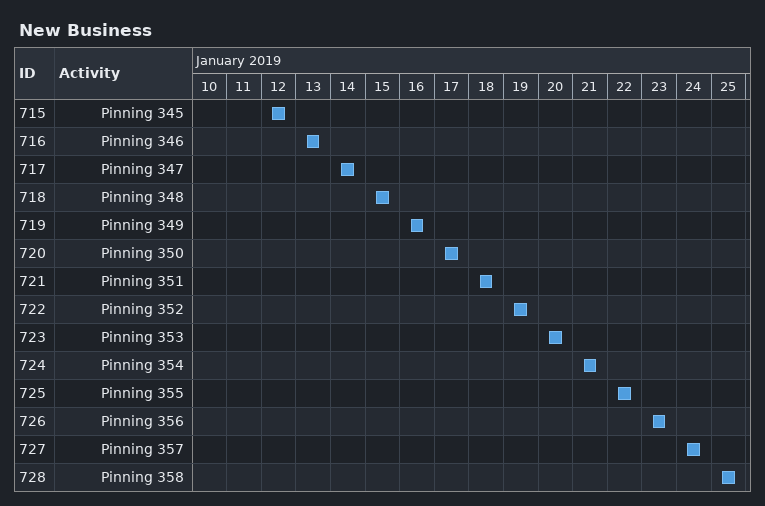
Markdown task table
New Business

| ID | Level | Task | Start | Finish |
|---|---|---|---|---|
| 715 | 4 | Pinning 345 | 2019-01-12 | 2019-01-12 |
| 716 | 4 | Pinning 346 | 2019-01-13 | 2019-01-13 |
| 717 | 4 | Pinning 347 | 2019-01-14 | 2019-01-14 |
| 718 | 4 | Pinning 348 | 2019-01-15 | 2019-01-15 |
| 719 | 4 | Pinning 349 | 2019-01-16 | 2019-01-16 |
| 720 | 4 | Pinning 350 | 2019-01-17 | 2019-01-17 |
| 721 | 4 | Pinning 351 | 2019-01-18 | 2019-01-18 |
| 722 | 4 | Pinning 352 | 2019-01-19 | 2019-01-19 |
| 723 | 4 | Pinning 353 | 2019-01-20 | 2019-01-20 |
| 724 | 4 | Pinning 354 | 2019-01-21 | 2019-01-21 |
| 725 | 4 | Pinning 355 | 2019-01-22 | 2019-01-22 |
| 726 | 4 | Pinning 356 | 2019-01-23 | 2019-01-23 |
| 727 | 4 | Pinning 357 | 2019-01-24 | 2019-01-24 |
| 728 | 4 | Pinning 358 | 2019-01-25 | 2019-01-25 |
